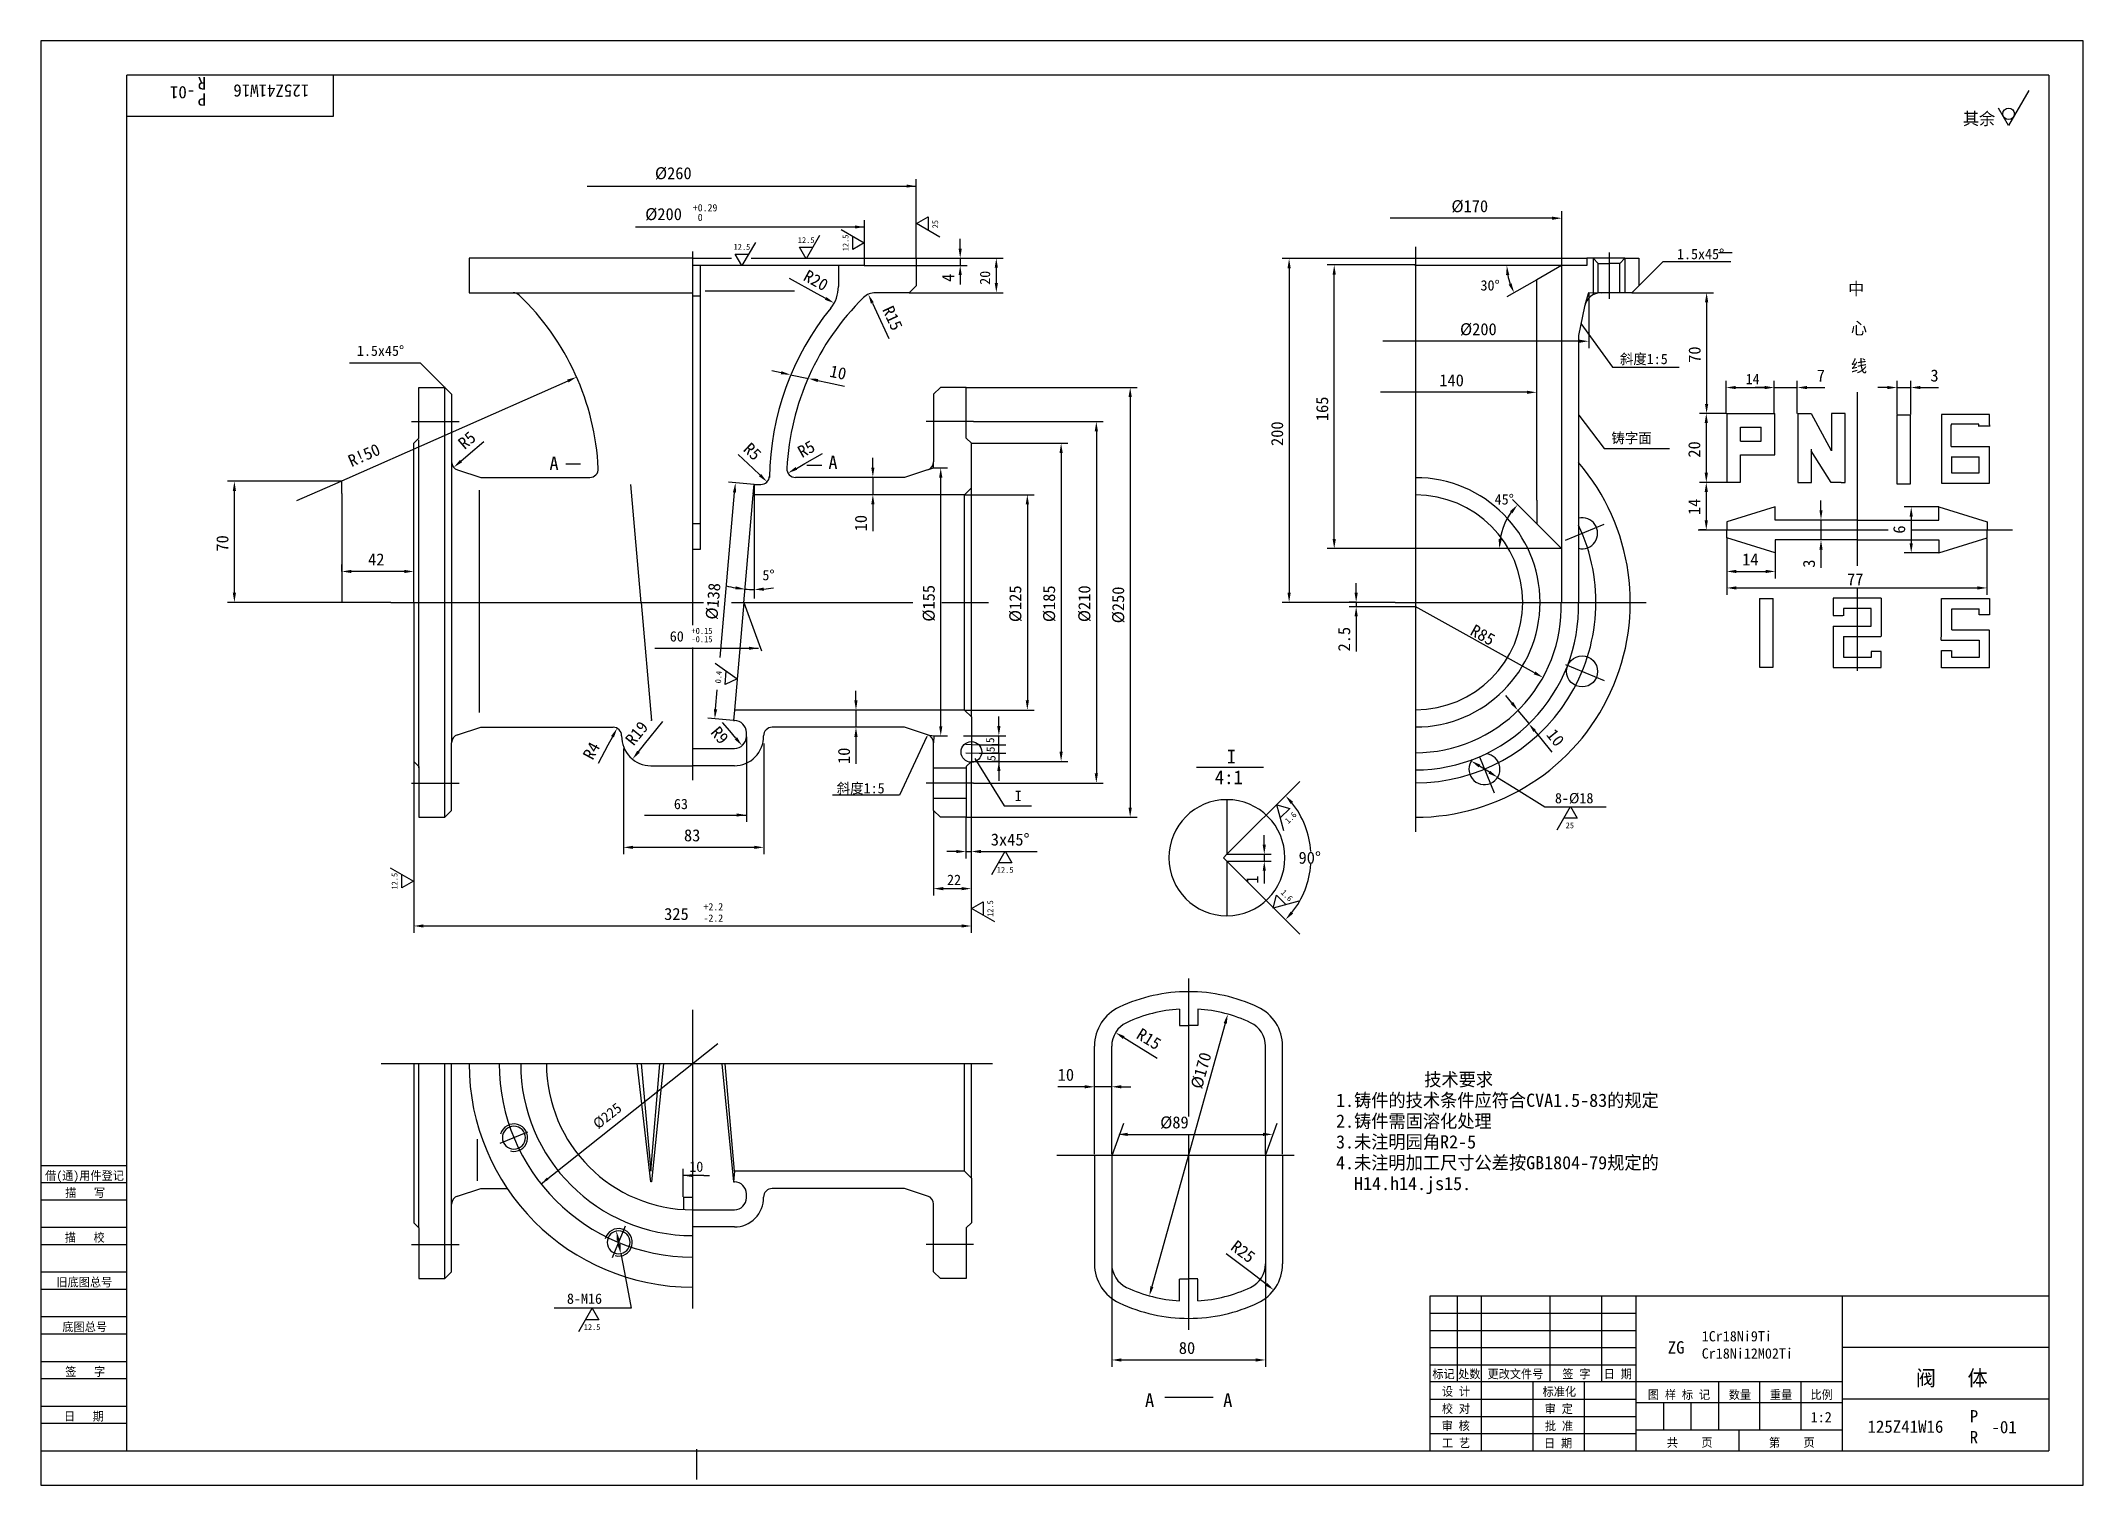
# Model space of a CAD drawing. Header units: metres. Extents: x 0 to 594, y 0 to 420.
import ezdxf

# ---------------------------------------------------------------- set-up
doc = ezdxf.new("R2010")
doc.units = ezdxf.units.M
for name, color, linetype in [('C', 6, 'Continuous'), ('D', 1, 'Continuous'), ('FL', 5, 'Continuous'), ('HA', 5, 'Continuous'), ('T', 7, 'Continuous'), ('TL', 4, 'Continuous')]:
    doc.layers.add(name, color=color, linetype=linetype)

# ---------------------------------------------------------------- blocks, each defined once
blk = doc.blocks.new('TUKUN2')
at = {"layer": 'FL'}
for p, q in [((594, 420), (0, 420)), ((0, 420), (0, 0)), ((594, 0), (594, 420)), ((0, 83), (25, 83)), ((0, 75), (25, 75)), ((0, 70), (25, 70)), ((0, 62), (25, 62)), ((0, 57), (25, 57)), ((412, 30), (412, 55)), ((419, 10), (419, 55)), ((439, 30), (439, 55)), ((454, 30), (454, 55)), ((0, 49), (25, 49)), ((404, 50), (464, 50)), ((0, 44), (25, 44)), ((404, 45), (464, 45)), ((0, 36), (25, 36)), ((404, 40), (464, 40)), ((0, 31), (25, 31)), ((404, 35), (464, 35)), ((449, 10), (449, 30)), ((404, 25), (464, 25)), ((0, 23), (25, 23)), ((0, 18), (25, 18)), ((404, 20), (464, 20)), ((404, 15), (464, 15)), ((0, 0), (594, 0))]:
    blk.add_line(p, q, dxfattribs=at)
at = {"layer": 'TL'}
for p, q in [((584, 410), (25, 410)), ((25, 10), (25, 410)), ((85, 410), (85, 398)), ((584, 410), (584, 10)), ((85, 398), (25, 398)), ((0, 93), (25, 93)), ((0, 88), (25, 88)), ((584, 55), (404, 55)), ((404, 55), (404, 10)), ((464, 10), (464, 55)), ((524, 10), (524, 55)), ((584, 40), (524, 40)), ((524, 30), (404, 30)), ((434, 10), (434, 30)), ((488, 16), (488, 30)), ((500, 16), (500, 30)), ((512, 16), (512, 30)), ((464, 24), (524, 24)), ((472, 16), (472, 24)), ((480, 16), (480, 24)), ((584, 25), (524, 25)), ((524, 16), (464, 16)), ((494, 10), (494, 16)), ((0, 10), (584, 10))]:
    blk.add_line(p, q, dxfattribs=at)
at = {"layer": 'T'}
for s, p in [('借(通)用件登记', (1.26, 88.76)), ('描   写', (7.09, 83.76)), ('描   校', (6.98, 70.76)), ('旧底图总号', (4.52, 57.76)), ('底图总号', (6.25, 44.76)), ('签   字', (7.1, 31.76)), ('标记', (404.71, 31.07)), ('处数', (412.22, 31.07)), ('更改文件号', (420.75, 31.07)), ('签 字', (442.53, 31.07)), ('日 期', (454.57, 31.07)), ('校 对', (407.48, 20.99)), ('设 计', (407.5, 25.99)), ('标准化', (436.77, 25.93)), ('审 定', (437.39, 20.93)), ('图 样 标 记', (467.4, 25.04)), ('数量', (490.92, 25.04)), ('重量', (502.88, 25.04)), ('比例', (514.7, 25.04)), ('日   期', (6.72, 18.76)), ('审 核', (407.41, 15.99)), ('批 准', (437.46, 15.93)), ('工 艺', (407.52, 10.99)), ('日 期', (437.18, 10.93)), ('共    页', (472.91, 11.13)), ('第    页', (502.62, 11.13))]:
    blk.add_text(s, height=2.5, dxfattribs=at).set_placement(p)

msp = doc.modelspace()

# ---------------------------------------------------------------- linework, layer by layer
at = {"layer": 'C'}
for p, q in [((189.56, 358.78), (189.56, 250.05)), ((399.78, 360.06), (399.78, 213.07)), ((456.1, 358.42), (456.1, 344.94)), ((528.23, 317.8), (528.23, 267.3)), ((107.82, 309.27), (121.63, 309.27)), ((271.29, 309.27), (257.49, 309.27)), ((443.49, 274.82), (454.71, 279.47)), ((482.06, 277.78), (537.26, 277.78)), ((544.19, 277.78), (573.44, 277.78)), ((101.77, 256.72), (192.7, 256.72)), ((200.88, 256.72), (253.59, 256.72)), ((262.08, 256.72), (275.67, 256.72)), ((393.87, 256.72), (466.88, 256.72)), ((528.23, 260.91), (528.23, 236.77)), ((189.56, 243.63), (189.56, 214.22)), ((443.49, 238.61), (454.71, 233.96)), ((189.56, 214.11), (189.56, 209.26)), ((268.39, 217.93), (272.67, 217.93)), ((269.07, 215.44), (272.78, 215.3)), ((189.56, 209.26), (189.56, 205.03)), ((269.07, 212.95), (272.92, 212.83)), ((399.78, 213.07), (399.78, 208.03)), ((399.78, 207.98), (399.78, 203.93)), ((418.39, 211.77), (422.71, 201.36)), ((107.82, 204.16), (121.63, 204.16)), ((271.29, 204.16), (257.49, 204.16)), ((399.78, 203.93), (399.78, 190)), ((333.81, 147.38), (333.81, 107.23)), ((189.56, 138.19), (189.56, 95.44)), ((189.56, 126.71), (189.56, 80.08)), ((98.97, 122.57), (276.78, 122.57)), ((141.51, 102.67), (133.45, 99.33)), ((333.81, 102), (333.81, 61.26)), ((295.49, 96), (364.5, 96)), ((189.56, 90.43), (189.56, 51.4)), ((189.56, 79.97), (189.56, 75.12)), ((169.96, 75.27), (166.17, 66.12)), ((189.56, 75.12), (189.56, 70.89)), ((107.82, 70.02), (121.63, 70.02)), ((271.29, 70.02), (257.49, 70.02)), ((333.81, 61.26), (333.81, 45.15)), ((190.67, 10.43), (190.67, 1.66))]:
    msp.add_line(p, q, dxfattribs=at)
for centre, radius, start, end in [((399.78, 256.72), 52.5, 270, 25.31), ((189.56, 122.57), 56.25, 180, 270)]:
    msp.add_arc(centre, radius, start, end, dxfattribs=at)
at = {"layer": 'D'}
for p, q in [((578.17, 405.54), (572.32, 395.4)), ((572.32, 395.4), (569.39, 400.47)), ((158.88, 377.76), (254.58, 377.76)), ((254.58, 356.89), (254.58, 379.76)), ((254.67, 366.86), (258.05, 368.81)), ((258.05, 368.81), (258.05, 364.91)), ((439.54, 368.43), (392.48, 368.43)), ((442.34, 354.62), (442.34, 370.43)), ((172.94, 365.87), (239.55, 365.87)), ((226.49, 363.35), (222.59, 356.59)), ((232.74, 365.14), (239.5, 361.24)), ((236.12, 359.28), (236.12, 363.19)), ((239.55, 356.89), (239.55, 367.87)), ((261.43, 362.96), (254.67, 366.86)), ((267.39, 359.6), (267.39, 362.4)), ((201.95, 358.01), (205.86, 358.01)), ((203.91, 354.63), (201.95, 358.01)), ((207.81, 361.39), (203.91, 354.63)), ((220.64, 359.97), (224.54, 359.97)), ((222.59, 356.59), (220.64, 359.97)), ((239.5, 361.24), (236.12, 359.28)), ((254.59, 356.8), (269.39, 356.8)), ((267.39, 356.8), (267.39, 354.7)), ((269.39, 356.8), (279.9, 356.8)), ((399.58, 356.67), (361.06, 356.67)), ((451.48, 356.77), (451.48, 346.15)), ((460.72, 356.77), (460.72, 346.7)), ((225.82, 346.44), (217.71, 350.9)), ((239.46, 354.7), (269.39, 354.7)), ((267.39, 351.9), (267.39, 349.1)), ((277.9, 354), (277.9, 349.57)), ((363.06, 353.87), (363.06, 259.52)), ((399.58, 354.83), (374.17, 354.83)), ((376.17, 275.13), (376.17, 352.03)), ((435.06, 350.54), (426.4, 345.54)), ((464.78, 348.77), (471.85, 355.84)), ((471.85, 355.84), (491.5, 355.84)), ((228.28, 345.1), (225.82, 346.44)), ((252.56, 346.77), (279.9, 346.77)), ((449.23, 343.65), (450.19, 346.78)), ((450.19, 346.78), (450.19, 330.65)), ((450.19, 346.78), (453.88, 346.77)), ((462.78, 346.77), (486.48, 346.77)), ((241.84, 343.76), (243.02, 341.22)), ((243.02, 341.22), (246.63, 333.43)), ((484.48, 343.97), (484.48, 314.43)), ((447.39, 332.65), (390.3, 332.65)), ((447.88, 337.77), (457.12, 325.08)), ((153.26, 321.08), (84.79, 290.82)), ((110.41, 326.29), (89.78, 326.29)), ((117.48, 319.21), (110.41, 326.29)), ((215.3, 323.49), (212.56, 324.06)), ((218.04, 322.91), (223.27, 321.81)), ((226.01, 321.23), (228.75, 320.65)), ((457.12, 325.08), (476.48, 325.08)), ((490.15, 311.63), (490.15, 321.18)), ((504.17, 319.18), (504.17, 321.18)), ((504.17, 311.63), (504.17, 321.18)), ((510.85, 311.63), (510.85, 321.18)), ((539.88, 311.31), (539.88, 321.18)), ((543.89, 311.31), (543.89, 321.18)), ((228.75, 320.65), (233.73, 319.6)), ((269.14, 319.21), (318.83, 319.21)), ((316.83, 316.41), (316.83, 197.02)), ((432.22, 317.79), (389.6, 317.79)), ((492.95, 319.18), (501.37, 319.18)), ((501.37, 319.18), (498.57, 319.18)), ((504.17, 319.18), (510.85, 319.18)), ((513.65, 319.18), (516.45, 319.18)), ((516.45, 319.18), (518.87, 319.18)), ((537.08, 319.18), (534.28, 319.18)), ((539.88, 319.18), (543.89, 319.18)), ((546.69, 319.18), (549.49, 319.18)), ((549.49, 319.18), (551.91, 319.18)), ((271.29, 309.27), (308.99, 309.27)), ((447.28, 311.17), (454.66, 301.5)), ((484.39, 311.68), (482.39, 311.68)), ((490.15, 311.63), (482.48, 311.63)), ((124.33, 299.62), (128.82, 303.48)), ((270.63, 302.97), (298.74, 302.97)), ((306.99, 306.47), (306.99, 206.96)), ((484.39, 308.88), (484.39, 294.39)), ((122.2, 297.79), (124.33, 299.62)), ((207.15, 295.62), (202.85, 299.69)), ((219.74, 295.68), (222.18, 297.05)), ((222.18, 297.05), (227.34, 299.96)), ((241.99, 295.93), (241.99, 298.73)), ((259.62, 295.8), (259.64, 297.59)), ((296.74, 300.17), (296.74, 213.27)), ((454.66, 301.5), (473.71, 301.5)), ((87.53, 291.91), (54.29, 291.91)), ((87.55, 288.34), (87.55, 291.99)), ((207.47, 290.99), (200.01, 291.64)), ((209.18, 293.69), (207.15, 295.62)), ((241.99, 293.13), (241.99, 288.06)), ((257.91, 295.22), (259.62, 295.8)), ((259.62, 295.8), (263.73, 295.8)), ((261.73, 220.7), (261.73, 293)), ((484.39, 291.59), (482.39, 291.59)), ((490.4, 291.59), (482.39, 291.59)), ((56.29, 259.52), (56.29, 289.11)), ((84.79, 290.82), (74.34, 286.2)), ((87.55, 288.34), (87.55, 256.72)), ((197.56, 240.7), (201.76, 288.68)), ((207.47, 290.99), (207.47, 257.81)), ((241.99, 285.26), (241.99, 282.46)), ((268.63, 288.03), (288.92, 288.03)), ((286.92, 285.23), (286.92, 228.2)), ((435.06, 279.51), (427.98, 286.58)), ((484.39, 288.79), (484.39, 280.58)), ((517.75, 283.52), (517.75, 286.32)), ((241.99, 282.46), (241.99, 277.37)), ((517.75, 280.72), (517.75, 274.83)), ((552.02, 284.47), (541.99, 284.47)), ((543.99, 281.67), (543.99, 273.89)), ((484.39, 277.78), (482.39, 277.78)), ((490.33, 275.45), (490.33, 263.7)), ((566.01, 275.3), (566.01, 258.91)), ((87.55, 265.7), (87.55, 267.7)), ((442.24, 272.33), (374.17, 272.33)), ((504.45, 271.09), (504.45, 263.7)), ((517.75, 272.03), (517.75, 269.23)), ((517.75, 269.23), (517.75, 266.8)), ((552.02, 271.09), (541.99, 271.09)), ((105.68, 265.7), (90.35, 265.7)), ((382.56, 259.54), (382.56, 262.34)), ((490.33, 263.7), (490.33, 258.91)), ((493.13, 265.7), (501.65, 265.7)), ((101.77, 256.72), (54.29, 256.72)), ((204.47, 256.72), (207.89, 247.32)), ((393.87, 256.72), (361.06, 256.72)), ((382.56, 256.74), (380.56, 256.74)), ((399.72, 255.46), (380.56, 255.46)), ((382.56, 256.74), (382.56, 255.46)), ((434.44, 236.22), (399.73, 255.48)), ((493.13, 260.91), (563.21, 260.91)), ((382.56, 252.66), (382.56, 249.86)), ((382.56, 249.86), (382.56, 242.44)), ((207.89, 247.32), (209.6, 242.62)), ((178.55, 243.36), (208.77, 243.36)), ((196.15, 238.99), (202.54, 234.51)), ((199, 232.87), (199.34, 236.75)), ((202.54, 234.51), (199, 232.87)), ((196.24, 225.61), (196.74, 231.28)), ((237.08, 228.2), (237.08, 231)), ((427.84, 227.47), (426.08, 229.65)), ((175.59, 215.47), (180.88, 222.02)), ((201.46, 222.35), (194.01, 223)), ((200.35, 219.33), (198.25, 221.81)), ((237.08, 225.4), (237.08, 220.4)), ((268.63, 225.4), (288.92, 225.4)), ((278.64, 220.73), (278.64, 223.53)), ((278.64, 220.9), (278.64, 220.99)), ((429.61, 225.3), (432.73, 221.45)), ((164.95, 215.17), (162.06, 209.81)), ((166.27, 217.64), (164.95, 215.17)), ((169.47, 214.21), (169.47, 183.47)), ((173.83, 213.29), (175.59, 215.47)), ((202.15, 217.19), (200.35, 219.33)), ((205.2, 217.61), (205.2, 192.87)), ((210.29, 215.63), (210.29, 183.47)), ((237.08, 217.6), (237.08, 214.8)), ((237.08, 214.8), (237.08, 209.71)), ((257.67, 217.66), (249.78, 200.66)), ((257.91, 218.22), (259.68, 217.9)), ((259.68, 217.9), (259.64, 215.84)), ((259.68, 217.9), (263.73, 217.9)), ((272.67, 217.93), (280.64, 217.93)), ((272.78, 215.3), (280.64, 215.3)), ((278.64, 215.3), (276.64, 215.3)), ((278.64, 212.83), (278.64, 217.93)), ((434.5, 219.28), (436.26, 217.11)), ((436.26, 217.11), (439.47, 213.16)), ((108.48, 210.47), (108.48, 160.6)), ((270.6, 210.38), (270.6, 182.25)), ((270.63, 210.47), (298.74, 210.47)), ((271.69, 211.34), (280.22, 197.53)), ((272.92, 212.83), (280.64, 212.83)), ((278.64, 212.83), (276.64, 212.83)), ((278.64, 210.47), (276.64, 210.47)), ((278.64, 212.83), (278.64, 210.47)), ((278.64, 212.5), (278.64, 209.7)), ((278.64, 209.7), (278.64, 209.61)), ((336.11, 208.83), (355.58, 208.83)), ((421.31, 207.31), (418.43, 209.11)), ((271.29, 204.16), (308.99, 204.16)), ((278.64, 207.67), (278.64, 204.87)), ((278.64, 204.87), (278.64, 204.78)), ((359.1, 197.59), (366.17, 204.66)), ((423.69, 205.83), (428.44, 202.87)), ((428.44, 202.87), (437.43, 197.27)), ((249.78, 200.66), (230.22, 200.66)), ((259.64, 196.22), (259.64, 176.86)), ((280.22, 197.53), (288.17, 197.53)), ((352.03, 190.52), (359.1, 197.59)), ((359.46, 197.79), (363.23, 196.78)), ((361.48, 190.25), (359.46, 197.79)), ((363.23, 196.78), (360.47, 194.02)), ((437.43, 197.27), (453.66, 197.27)), ((440.97, 190.57), (444.88, 197.33)), ((444.88, 197.33), (446.83, 193.95)), ((453.66, 197.27), (455.3, 197.27)), ((175.56, 194.87), (205.2, 194.87)), ((269.07, 194.19), (269.07, 182.25)), ((269.14, 194.22), (318.83, 194.22)), ((344.96, 183.45), (352.03, 190.52)), ((446.83, 193.95), (442.92, 193.95)), ((207.49, 185.47), (172.27, 185.47)), ((266.27, 184.25), (263.47, 184.25)), ((269.07, 184.25), (270.6, 184.25)), ((273.4, 184.25), (276.2, 184.25)), ((276.2, 184.25), (289.79, 184.25)), ((276.57, 177.62), (280.47, 184.38)), ((280.47, 184.38), (282.43, 181)), ((355.83, 186.25), (355.83, 189.05)), ((101.58, 179.54), (108.34, 175.64)), ((270.6, 182.25), (270.6, 171.46)), ((282.43, 181), (278.52, 181)), ((344.96, 183.45), (357.83, 183.45)), ((344.96, 181.45), (366.17, 160.23)), ((344.96, 181.45), (357.83, 181.45)), ((355.83, 183.45), (355.83, 181.45)), ((355.83, 178.65), (355.83, 175.85)), ((104.96, 173.69), (104.96, 177.59)), ((108.34, 175.64), (104.96, 173.69)), ((259.64, 176.86), (259.64, 171.46)), ((262.44, 173.46), (267.8, 173.46)), ((355.83, 175.85), (355.83, 174.92)), ((270.6, 171.46), (270.6, 160.6)), ((270.67, 167.68), (274.05, 169.63)), ((277.43, 163.78), (270.67, 167.68)), ((274.05, 169.63), (274.05, 165.73)), ((358.37, 167.81), (359.38, 171.58)), ((365.91, 169.83), (358.37, 167.81)), ((359.38, 171.58), (362.14, 168.82)), ((111.28, 162.6), (267.8, 162.6)), ((344.46, 134.25), (323.16, 57.76)), ((145.5, 87.6), (196.9, 128.4)), ((314.95, 130.16), (317.34, 128.69)), ((317.34, 128.69), (324.65, 124.19)), ((177.41, 88.2), (173.47, 122.57)), ((174.64, 122.57), (177.38, 91.26)), ((177.38, 91.26), (180.03, 122.54)), ((181.08, 122.54), (177.65, 88.2)), ((198.03, 122.54), (201.46, 88.2)), ((201.73, 91.26), (199.08, 122.54)), ((300.84, 115.84), (295.75, 115.84)), ((303.64, 115.84), (300.84, 115.84)), ((311.46, 115.84), (306.44, 115.84)), ((314.26, 115.84), (317.06, 115.84)), ((311.55, 95.89), (314.97, 105.28)), ((316.13, 102), (355.47, 102)), ((356.2, 95.89), (359.62, 105.28)), ((186.84, 83.81), (186.84, 92.03)), ((192.8, 90.03), (186.84, 90.03)), ((192.8, 90.03), (194.48, 90.03)), ((177.65, 88.2), (177.41, 88.2)), ((168.13, 70.08), (167.93, 71.13)), ((168.66, 67.33), (169.71, 61.83)), ((352.09, 61.71), (344.72, 67.31)), ((169.71, 61.83), (171.69, 51.43)), ((311.46, 64.14), (311.46, 34.4)), ((356.39, 58.44), (352.09, 61.71)), ((356.16, 64.31), (356.16, 34.4)), ((171.69, 51.43), (149.28, 51.43)), ((156.43, 44.66), (160.33, 51.42)), ((162.28, 48.04), (158.38, 48.04)), ((160.33, 51.42), (162.28, 48.04)), ((314.26, 36.4), (353.36, 36.4)), ((326.94, 25.54), (340.92, 25.54))]:
    msp.add_line(p, q, dxfattribs=at)
msp.add_circle((572.32, 398.78), 1.69, dxfattribs=at)
for centre, radius, start, end in [((442.24, 354.68), 15.86, 190.13, 199.87), ((442.24, 272.33), 18.02, 143.91, 171.09), ((207.47, 290.99), 30.55, 254.49, 259.75), ((207.47, 290.99), 30.55, 265, 270), ((207.47, 290.99), 30.55, 275.25, 280.51), ((343.96, 182.45), 25.51, 4.14, 38.71), ((343.96, 182.45), 25.51, 321.29, 355.86)]:
    msp.add_arc(centre, radius, start, end, dxfattribs=at)
for points in [[(251.78, 378.21), (254.58, 377.76), (251.78, 377.31)], [(439.54, 368.89), (439.54, 367.96), (442.34, 368.43)], [(236.75, 366.32), (239.55, 365.87), (236.75, 365.42)], [(266.93, 359.6), (267.86, 359.6), (267.39, 356.8)], [(277.43, 354), (278.36, 354), (277.9, 356.8)], [(362.59, 353.87), (363.52, 353.87), (363.06, 356.67)], [(266.93, 351.9), (267.86, 351.9), (267.39, 354.7)], [(375.71, 352.03), (376.64, 352.03), (376.17, 354.83)], [(426.16, 351.85), (427.09, 351.94), (426.38, 354.68)], [(228.05, 344.69), (228.5, 345.5), (230.73, 343.75)], [(241.42, 343.57), (242.26, 343.96), (240.66, 346.31)], [(277.43, 349.57), (278.36, 349.57), (277.9, 346.77)], [(427.74, 349.49), (426.9, 349.09), (428.5, 346.75)], [(484.01, 343.97), (484.95, 343.97), (484.48, 346.77)], [(447.39, 333.12), (447.39, 332.18), (450.19, 332.65)], [(153.45, 320.66), (153.08, 321.51), (155.83, 322.22)], [(215.4, 323.94), (215.2, 323.03), (218.04, 322.91)], [(226.11, 321.69), (225.92, 320.77), (223.27, 321.81)], [(316.36, 316.41), (317.29, 316.41), (316.83, 319.21)], [(432.22, 318.26), (432.22, 317.33), (435.02, 317.79)], [(492.95, 319.65), (492.95, 318.72), (490.15, 319.18)], [(501.37, 319.65), (501.37, 318.72), (504.17, 319.18)], [(501.37, 319.65), (501.37, 318.72), (504.17, 319.18)], [(513.65, 319.65), (513.65, 318.72), (510.85, 319.18)], [(537.08, 319.65), (537.08, 318.72), (539.88, 319.18)], [(546.69, 319.65), (546.69, 318.72), (543.89, 319.18)], [(306.52, 306.47), (307.45, 306.47), (306.99, 309.27)], [(483.92, 308.88), (484.86, 308.88), (484.39, 311.68)], [(484.01, 314.43), (484.95, 314.43), (484.48, 311.63)], [(296.27, 300.17), (297.2, 300.17), (296.74, 302.97)], [(122.51, 297.44), (121.9, 298.14), (120.08, 295.96)], [(55.83, 289.11), (56.76, 289.11), (56.29, 291.91)], [(201.3, 288.72), (202.23, 288.64), (202, 291.47)], [(208.86, 293.36), (209.5, 294.03), (211.22, 291.77)], [(219.97, 295.27), (219.51, 296.08), (217.3, 294.3)], [(241.53, 295.93), (242.46, 295.93), (241.99, 293.13)], [(261.27, 293), (262.2, 293), (261.73, 295.8)], [(483.92, 294.39), (484.86, 294.39), (484.39, 291.59)], [(483.92, 288.79), (484.86, 288.79), (484.39, 291.59)], [(241.53, 285.26), (242.46, 285.26), (241.99, 288.06)], [(286.45, 285.23), (287.38, 285.23), (286.92, 288.03)], [(427.32, 283.24), (428.03, 282.64), (429.5, 285.07)], [(483.92, 280.58), (484.86, 280.58), (484.39, 277.78)], [(517.29, 283.52), (518.22, 283.52), (517.75, 280.72)], [(543.53, 281.67), (544.46, 281.67), (543.99, 284.47)], [(375.71, 275.13), (376.64, 275.13), (376.17, 272.33)], [(424.9, 275.08), (423.97, 275.16), (424.22, 272.33)], [(517.29, 272.03), (518.22, 272.03), (517.75, 274.83)], [(543.53, 273.89), (544.46, 273.89), (543.99, 271.09)], [(90.35, 266.17), (90.35, 265.23), (87.55, 265.7)], [(105.68, 266.17), (105.68, 265.23), (108.48, 265.7)], [(202.09, 261.39), (201.97, 260.46), (204.81, 260.55)], [(493.13, 266.17), (493.13, 265.23), (490.33, 265.7)], [(493.13, 261.37), (493.13, 260.44), (490.33, 260.91)], [(501.65, 266.17), (501.65, 265.23), (504.45, 265.7)], [(563.21, 261.37), (563.21, 260.44), (566.01, 260.91)], [(55.83, 259.52), (56.76, 259.52), (56.29, 256.72)], [(210.29, 260.1), (210.24, 261.03), (207.47, 260.44)], [(362.59, 259.52), (363.52, 259.52), (363.06, 256.72)], [(382.09, 259.54), (383.03, 259.54), (382.56, 256.74)], [(382.09, 252.66), (383.03, 252.66), (382.56, 255.46)], [(205.97, 243.81), (208.77, 243.36), (205.97, 242.91)], [(434.21, 235.81), (434.67, 236.63), (436.89, 234.86)], [(236.61, 228.2), (237.54, 228.2), (237.08, 225.4)], [(286.45, 228.2), (287.38, 228.2), (286.92, 225.4)], [(428.21, 227.77), (427.48, 227.18), (429.61, 225.3)], [(166.68, 217.42), (165.86, 217.86), (167.6, 220.1)], [(195.78, 225.66), (196.71, 225.57), (196, 222.83)], [(236.61, 217.6), (237.54, 217.6), (237.08, 220.4)], [(261.27, 220.7), (262.2, 220.7), (261.73, 217.9)], [(278.17, 220.73), (279.11, 220.73), (278.64, 217.93)], [(434.86, 219.57), (434.14, 218.99), (432.73, 221.45)], [(201.79, 216.89), (202.51, 217.49), (203.95, 215.05)], [(174.2, 213), (173.47, 213.58), (172.07, 211.11)], [(278.17, 207.67), (279.11, 207.67), (278.64, 210.47)], [(296.27, 213.27), (297.2, 213.27), (296.74, 210.47)], [(418.18, 208.72), (418.67, 209.51), (416.05, 210.59)], [(306.52, 206.96), (307.45, 206.96), (306.99, 204.16)], [(421.06, 206.92), (421.56, 207.71), (423.69, 205.83)], [(316.36, 197.02), (317.29, 197.02), (316.83, 194.22)], [(363.52, 198.09), (364.21, 198.71), (362, 200.49)], [(202.4, 195.32), (205.2, 194.87), (202.4, 194.42)], [(172.27, 185.94), (172.27, 185.01), (169.47, 185.47)], [(207.49, 185.94), (207.49, 185.01), (210.29, 185.47)], [(266.27, 184.72), (266.27, 183.79), (269.07, 184.25)], [(273.4, 184.72), (273.4, 183.79), (270.6, 184.25)], [(355.37, 186.25), (356.3, 186.25), (355.83, 183.45)], [(355.37, 178.65), (356.3, 178.65), (355.83, 181.45)], [(262.44, 173.93), (262.44, 173), (259.64, 173.46)], [(267.8, 173.93), (267.8, 173), (270.6, 173.46)], [(364.21, 166.18), (363.52, 166.81), (362, 164.41)], [(111.28, 163.07), (111.28, 162.14), (108.48, 162.6)], [(267.8, 163.07), (267.8, 162.14), (270.6, 162.6)], [(344.91, 134.12), (344.01, 134.37), (345.22, 136.94)], [(314.71, 129.76), (315.2, 130.55), (312.57, 131.63)], [(303.64, 116.31), (303.64, 115.38), (306.44, 115.84)], [(314.26, 116.31), (314.26, 115.38), (311.46, 115.84)], [(316.13, 102.47), (316.13, 101.53), (313.33, 102)], [(355.47, 102.47), (355.47, 101.53), (358.27, 102)], [(147.19, 89.45), (145.5, 87.6), (147.67, 88.83)], [(189.64, 89.58), (186.84, 90.03), (189.64, 90.48)], [(167.47, 71.04), (168.39, 71.22), (167.41, 73.88)], [(167.67, 69.99), (168.59, 70.17), (168.66, 67.33)], [(323.61, 57.63), (322.71, 57.88), (322.41, 55.06)], [(356.1, 58.07), (356.67, 58.81), (358.61, 56.74)], [(314.26, 36.86), (314.26, 35.93), (311.46, 36.4)], [(353.36, 36.86), (353.36, 35.93), (356.16, 36.4)]]:
    msp.add_solid(points, dxfattribs=at)
at = {"layer": 'FL'}
for centre in [(137.59, 101.05), (168.03, 70.61)]:
    msp.add_arc(centre, 4, 255, 165, dxfattribs=at)
at = {"layer": 'HA'}
msp.add_circle((270.65, 213.21), 3.01, dxfattribs=at)
at = {"layer": 'TL'}
for p, q in [((124.56, 356.77), (124.56, 346.77)), ((189.56, 356.77), (124.56, 356.77)), ((189.56, 356.77), (200.92, 356.77)), ((206.64, 356.77), (239.38, 356.77)), ((239.38, 356.77), (254.56, 356.77)), ((239.47, 356.68), (239.47, 354.68)), ((254.56, 356.77), (254.56, 348.77)), ((399.78, 356.77), (449.6, 356.77)), ((451.48, 356.77), (449.68, 356.77)), ((449.69, 356.68), (449.69, 354.68)), ((452.98, 355.27), (451.48, 356.77)), ((460.72, 356.77), (451.49, 356.77)), ((459.22, 355.27), (460.72, 356.77)), ((460.72, 356.77), (464.78, 356.77)), ((464.78, 356.77), (464.78, 348.77)), ((491.96, 358.38), (487.96, 358.38)), ((231.97, 354.68), (189.44, 354.68)), ((191.79, 354.57), (191.79, 272.07)), ((231.97, 354.68), (231.97, 348.56)), ((239.47, 354.68), (231.97, 354.68)), ((442.19, 354.68), (399.66, 354.68)), ((442.24, 354.68), (435.06, 350.54)), ((435.06, 286.44), (435.06, 350.54)), ((449.69, 354.68), (442.19, 354.68)), ((442.24, 354.76), (442.24, 273.07)), ((452.98, 346.69), (452.98, 355.27)), ((452.98, 355.27), (456.12, 355.27)), ((459.22, 355.27), (456.08, 355.27)), ((459.22, 346.77), (459.22, 355.27)), ((124.56, 346.77), (137.36, 346.77)), ((137.36, 346.77), (189.47, 346.77)), ((189.46, 345.89), (191.84, 345.89)), ((193.23, 347.31), (219.19, 347.31)), ((252.56, 346.77), (242.77, 346.77)), ((252.56, 346.77), (254.56, 348.77)), ((459.22, 346.77), (453.88, 346.77)), ((460.72, 346.77), (459.22, 346.77)), ((462.78, 346.77), (460.72, 346.77)), ((462.78, 346.77), (464.78, 348.77)), ((448.99, 342.78), (447.24, 334.33)), ((447.24, 334.33), (447.24, 273.07)), ((109.98, 319.21), (117.48, 319.21)), ((109.98, 304.46), (109.98, 319.21)), ((117.48, 194.22), (117.48, 319.36)), ((119.48, 317.21), (117.48, 319.21)), ((119.48, 317.21), (119.48, 297.59)), ((259.64, 317.21), (261.64, 319.21)), ((259.64, 317.21), (259.64, 297.59)), ((269.14, 319.21), (261.64, 319.21)), ((269.14, 304.46), (269.14, 319.21)), ((490.36, 311.62), (490.36, 291.62)), ((490.36, 311.62), (504.36, 311.62)), ((504.36, 299.62), (504.36, 311.62)), ((510.98, 311.68), (514.88, 311.68)), ((510.98, 311.68), (510.98, 291.58)), ((514.88, 311.68), (520.74, 300.91)), ((520.8, 311.68), (520.8, 300.78)), ((524.8, 311.68), (520.8, 311.68)), ((524.8, 291.58), (524.8, 311.68)), ((539.78, 311.17), (539.78, 291.17)), ((543.78, 311.17), (539.78, 311.17)), ((543.78, 291.17), (543.78, 311.17)), ((552.77, 311.35), (552.77, 291.35)), ((555.77, 311.35), (552.77, 311.35)), ((558.77, 311.35), (555.77, 311.35)), ((566.77, 311.35), (558.77, 311.35)), ((566.77, 308.35), (566.77, 311.35)), ((108.48, 302.97), (109.98, 304.46)), ((108.48, 256.72), (108.48, 302.97)), ((109.98, 208.57), (109.98, 303.98)), ((270.63, 302.97), (269.14, 304.46)), ((270.63, 290.03), (270.63, 302.97)), ((494.36, 307.62), (500.36, 307.62)), ((494.36, 303.62), (494.36, 307.62)), ((494.36, 303.62), (500.36, 303.62)), ((500.36, 303.62), (500.36, 307.62)), ((555.6, 308.52), (555.6, 308.29)), ((563.69, 308.52), (555.6, 308.52)), ((555.6, 301.99), (555.6, 308.29)), ((563.69, 307.86), (563.69, 308.52)), ((566.77, 307.91), (563.69, 307.91)), ((566.77, 308.35), (566.77, 307.86)), ((119.48, 297.59), (119.48, 215.84)), ((152.65, 297), (156.93, 297)), ((494.36, 299.62), (504.36, 299.62)), ((494.36, 297.62), (494.36, 299.62)), ((494.36, 291.62), (494.36, 297.62)), ((520.74, 291.58), (514.88, 300.78)), ((514.98, 291.58), (514.98, 301.22)), ((555.6, 301.99), (566.77, 301.99)), ((555.6, 298.99), (563.77, 298.99)), ((555.68, 298.99), (555.68, 294.35)), ((563.77, 294.35), (563.77, 298.99)), ((566.77, 291.35), (566.77, 301.99)), ((121.21, 295.22), (127.93, 293.03)), ((127.93, 293.03), (159.64, 293.03)), ((251.18, 293.03), (219.48, 293.03)), ((227.11, 296.5), (222.82, 296.5)), ((257.91, 295.22), (251.18, 293.03)), ((490.36, 291.62), (494.36, 291.62)), ((510.98, 291.58), (514.98, 291.58)), ((514.8, 291.58), (514.98, 291.58)), ((523.61, 291.58), (520.74, 291.58)), ((523.61, 291.58), (524.8, 291.58)), ((539.78, 291.17), (543.78, 291.17)), ((552.77, 291.35), (566.77, 291.35)), ((555.68, 294.35), (563.77, 294.35)), ((127.48, 289.38), (127.48, 224.64)), ((174.65, 256.62), (171.64, 290.99)), ((204.46, 256.62), (207.21, 288.03)), ((268.63, 288.03), (207.21, 288.03)), ((207.22, 288.13), (207.47, 290.99)), ((207.47, 290.99), (209.4, 290.99)), ((268.63, 288.03), (270.63, 290.03)), ((268.63, 225.4), (268.63, 288.09)), ((270.63, 288.13), (270.63, 290.03)), ((270.63, 256.72), (270.63, 288.13)), ((435.06, 286.44), (435.06, 279.51)), ((191.76, 279.56), (189.66, 279.56)), ((442.24, 272.33), (435.06, 279.51)), ((504.45, 284.47), (490.33, 280.12)), ((490.33, 280.12), (490.33, 277.68)), ((504.45, 280.64), (504.45, 284.47)), ((528.23, 280.64), (504.45, 280.64)), ((528.24, 280.64), (552.02, 280.64)), ((552.02, 280.64), (552.02, 284.47)), ((552.02, 284.47), (566.13, 280.12)), ((566.13, 280.12), (566.13, 277.68)), ((490.33, 275.45), (490.33, 277.89)), ((504.45, 271.09), (490.33, 275.45)), ((528.23, 274.92), (504.45, 274.92)), ((504.45, 274.92), (504.45, 271.09)), ((528.24, 274.92), (552.02, 274.92)), ((552.02, 271.09), (566.13, 275.45)), ((552.02, 274.92), (552.02, 271.09)), ((566.13, 275.45), (566.13, 277.89)), ((191.79, 272.07), (189.56, 272.07)), ((442.24, 273.07), (442.24, 272.33)), ((442.24, 272.33), (442.24, 256.76)), ((447.24, 273.07), (447.24, 256.76)), ((108.48, 256.72), (108.48, 210.47)), ((174.64, 256.72), (177.65, 222.35)), ((204.47, 256.72), (201.73, 225.4)), ((270.63, 223.4), (270.63, 256.65)), ((499.83, 257.87), (503.8, 257.87)), ((499.83, 257.87), (499.83, 237.87)), ((503.83, 237.87), (503.83, 257.87)), ((521.3, 257.9), (521.3, 252.85)), ((528.3, 257.9), (521.3, 257.9)), ((535.3, 257.9), (528.23, 257.9)), ((535.3, 257.9), (535.3, 247.93)), ((552.77, 257.81), (566.77, 257.81)), ((552.77, 247.6), (552.77, 257.81)), ((566.77, 257.81), (566.77, 254.81)), ((521.27, 249.79), (521.3, 247.95)), ((521.27, 249.79), (532.3, 249.79)), ((521.28, 252.85), (524.13, 252.85)), ((524.3, 254.9), (524.3, 252.8)), ((528.3, 254.9), (524.3, 254.9)), ((532.3, 254.9), (528.23, 254.9)), ((532.3, 250.95), (532.3, 254.9)), ((532.3, 249.79), (532.3, 250.95)), ((555.77, 248.75), (555.77, 254.81)), ((555.77, 254.81), (563.77, 254.81)), ((563.77, 253.09), (563.77, 254.83)), ((566.77, 253.09), (563.77, 253.09)), ((566.77, 254.81), (566.77, 253.09)), ((521.3, 247.95), (521.24, 247.95)), ((521.3, 247.95), (521.3, 237.74)), ((524.3, 246.79), (535.13, 246.79)), ((524.3, 246.79), (524.3, 240.74)), ((535.3, 247.93), (535.14, 247.93)), ((535.3, 247.93), (535.3, 246.78)), ((552.77, 247.6), (552.72, 247.6)), ((552.74, 245.75), (552.77, 247.6)), ((552.74, 245.75), (563.77, 245.75)), ((555.77, 248.75), (566.61, 248.75)), ((563.77, 245.75), (563.77, 244.6)), ((563.77, 244.6), (563.77, 240.65)), ((566.77, 247.62), (566.62, 247.62)), ((566.77, 247.62), (566.77, 248.77)), ((566.77, 237.65), (566.77, 247.62)), ((499.83, 237.87), (503.83, 237.87)), ((521.3, 237.74), (535.3, 237.74)), ((524.3, 240.74), (532.3, 240.74)), ((532.3, 242.46), (532.3, 240.72)), ((535.3, 242.46), (532.3, 242.46)), ((535.3, 240.74), (535.3, 242.46)), ((535.3, 237.74), (535.3, 240.74)), ((552.76, 242.7), (555.61, 242.7)), ((552.77, 237.65), (552.77, 242.7)), ((559.77, 237.65), (552.77, 237.65)), ((555.77, 240.65), (555.77, 242.75)), ((559.77, 240.65), (555.77, 240.65)), ((563.77, 240.65), (559.71, 240.65)), ((566.77, 237.65), (559.71, 237.65)), ((121.21, 218.22), (127.93, 220.4)), ((127.93, 220.4), (166.42, 220.4)), ((177.65, 222.35), (177.41, 222.35)), ((201.73, 225.4), (201.46, 222.35)), ((201.46, 222.35), (201.7, 222.35)), ((268.63, 225.4), (201.73, 225.4)), ((251.18, 220.4), (212.7, 220.4)), ((257.91, 218.22), (251.18, 220.4)), ((268.63, 225.4), (270.63, 223.4)), ((270.63, 223.4), (270.63, 210.47)), ((119.48, 208.57), (119.48, 215.84)), ((189.45, 214.22), (201.7, 214.22)), ((205.2, 217.72), (205.2, 218.85)), ((259.64, 208.57), (259.64, 215.84)), ((108.48, 210.47), (109.98, 208.97)), ((109.98, 208.97), (109.98, 199.75)), ((119.48, 199.75), (119.48, 208.57)), ((177.41, 209.22), (189.5, 209.22)), ((201.7, 209.22), (189.62, 209.22)), ((259.64, 199.75), (259.64, 208.57)), ((259.64, 208.57), (269.15, 208.57)), ((270.63, 210.47), (269.14, 208.97)), ((269.14, 208.97), (269.14, 199.75)), ((109.98, 199.75), (109.98, 194.22)), ((117.48, 194.22), (119.48, 196.22)), ((119.48, 196.22), (119.48, 199.75)), ((259.64, 199.76), (269.15, 199.76)), ((259.64, 196.22), (259.64, 199.75)), ((261.64, 194.22), (259.64, 196.22)), ((269.14, 199.75), (269.14, 194.22)), ((344.96, 199.33), (344.96, 183.45)), ((109.98, 194.22), (117.48, 194.22)), ((269.14, 194.22), (261.64, 194.22)), ((344.96, 183.45), (343.96, 182.45)), ((344.96, 181.45), (343.96, 182.45)), ((344.96, 181.45), (344.96, 165.57)), ((331.16, 138.42), (331.16, 133.66)), ((336.47, 138.42), (336.47, 133.66)), ((331.16, 133.66), (333.79, 133.66)), ((336.47, 133.66), (333.83, 133.66)), ((306.46, 96.21), (306.46, 127.69)), ((311.46, 96.21), (311.46, 127.69)), ((356.16, 96.21), (356.16, 127.69)), ((361.16, 96.21), (361.16, 127.69)), ((108.48, 122.57), (108.48, 76.32)), ((109.98, 74.82), (109.98, 122.4)), ((117.48, 60.07), (117.48, 122.4)), ((119.48, 81.7), (119.48, 122.4)), ((268.63, 91.26), (268.63, 122.48)), ((270.63, 91.27), (270.63, 122.51)), ((126.93, 100.59), (126.93, 88.49)), ((306.46, 95.8), (306.46, 64.31)), ((311.46, 95.8), (311.46, 64.31)), ((356.16, 95.8), (356.16, 64.31)), ((361.16, 95.8), (361.16, 64.31)), ((201.73, 91.26), (201.46, 88.2)), ((268.63, 91.26), (201.73, 91.26)), ((270.63, 89.26), (268.63, 91.26)), ((270.63, 89.26), (270.63, 91.26)), ((270.63, 89.26), (270.63, 76.32)), ((121.21, 84.07), (127.93, 86.26)), ((127.93, 86.26), (135.65, 86.26)), ((187.04, 83.77), (189.5, 83.77)), ((187.04, 80.15), (187.04, 83.77)), ((201.46, 88.2), (201.7, 88.2)), ((205.2, 83.58), (205.2, 84.7)), ((251.18, 86.26), (212.7, 86.26)), ((257.91, 84.07), (251.18, 86.26)), ((119.48, 74.43), (119.48, 81.7)), ((189.45, 80.08), (201.7, 80.08)), ((259.64, 74.43), (259.64, 81.7)), ((108.48, 76.32), (109.98, 74.82)), ((109.98, 74.82), (109.98, 65.61)), ((119.48, 65.61), (119.48, 74.43)), ((201.7, 75.08), (189.62, 75.08)), ((259.64, 65.61), (259.64, 74.43)), ((270.63, 76.32), (269.14, 74.82)), ((269.14, 74.82), (269.14, 65.61)), ((109.98, 65.61), (109.98, 60.07)), ((119.48, 62.07), (119.48, 65.61)), ((259.64, 62.07), (259.64, 65.61)), ((269.14, 65.61), (269.14, 60.07)), ((109.98, 60.07), (117.48, 60.07)), ((117.48, 60.07), (119.48, 62.07)), ((261.64, 60.07), (259.64, 62.07)), ((269.14, 60.07), (261.64, 60.07)), ((331.16, 60), (333.79, 60)), ((331.16, 58.34), (331.16, 59.94)), ((336.47, 60), (333.83, 60)), ((336.47, 58.34), (336.47, 59.94)), ((331.16, 53.58), (331.16, 58.34)), ((336.47, 53.58), (336.47, 58.34))]:
    msp.add_line(p, q, dxfattribs=at)
for points in [[(140.92, 101.05, 1), (134.25, 101.05, 1), (140.92, 101.05, 1)], [(171.36, 70.61, 1), (164.7, 70.61, 1), (171.36, 70.61, 1)]]:
    msp.add_lwpolyline(points, format="xyb", dxfattribs=at)
msp.add_circle((448.28, 236.62), 4.5, dxfattribs=at)
for centre, radius, start, end in [((137.36, 344.27), 2.5, 46.25, 90), ((87.23, 291.9), 75, 2.87, 46.25), ((291.89, 291.9), 75, 134.56, 177.13), ((221.97, 348.56), 10, 320.98, 0), ((242.77, 341.77), 5, 90, 134.56), ((453.88, 341.77), 5, 90, 168.32), ((291.89, 291.9), 80, 140.98, 179.19), ((121.98, 297.59), 2.5, 180, 252.01), ((257.14, 297.59), 2.5, 287.99, 0), ((399.78, 256.72), 62.5, 270, 40.59), ((159.64, 295.53), 2.5, 270, 2.87), ((209.4, 293.49), 2.5, 270, 358.89), ((219.48, 295.53), 2.5, 177.13, 270), ((399.78, 256.72), 36.25, 270, 90), ((399.78, 256.72), 31.25, 270, 90), ((448.28, 276.81), 4.5, 256.62, 103.38), ((399.73, 255.48), 47.5, 270.06, 1.54), ((399.73, 255.48), 42.5, 270.07, 1.72), ((166.42, 217.9), 2.5, 359.08, 90), ((201.7, 218.85), 3.5, 0, 90), ((212.7, 217.9), 2.5, 90, 180.92), ((121.98, 215.84), 2.5, 107.99, 180), ((177.41, 217.72), 8.5, 179.08, 270), ((201.7, 217.72), 8.5, 270, 0.92), ((201.7, 217.72), 3.5, 270, 0), ((257.14, 215.84), 2.5, 0, 72.01), ((419.87, 208.21), 4.5, 142.1, 84.05), ((344.96, 182.45), 16.88, 90, 270), ((344.96, 182.45), 16.88, 270, 90), ((333.81, 96), 47.5, 90, 115.11), ((333.81, 96), 47.5, 64.89, 90), ((318.96, 127.69), 12.5, 115.11, 180), ((333.81, 96), 42.5, 93.58, 115.11), ((333.81, 96), 42.5, 64.89, 86.42), ((348.66, 127.69), 12.5, 0, 64.89), ((318.96, 127.69), 7.5, 115.11, 180), ((348.66, 127.69), 7.5, 0, 64.89), ((189.56, 122.57), 65, 180, 270), ((189.56, 122.57), 50, 180, 270), ((189.56, 122.57), 42.5, 180, 270), ((121.98, 81.7), 2.5, 107.99, 180), ((201.7, 84.7), 3.5, 0, 90), ((201.7, 83.58), 8.5, 270, 0.92), ((201.7, 83.58), 3.5, 270, 0), ((212.7, 83.76), 2.5, 90, 180.92), ((257.14, 81.7), 2.5, 0, 72.01), ((318.96, 64.31), 12.5, 180, 244.89), ((318.96, 64.31), 7.5, 180, 244.89), ((348.66, 64.31), 7.5, 295.11, 0), ((348.66, 64.31), 12.5, 295.11, 0), ((333.81, 96), 42.5, 244.89, 266.42), ((333.81, 96), 42.5, 273.58, 295.11), ((333.81, 96), 47.5, 244.89, 270), ((333.81, 96), 47.5, 270, 295.11)]:
    msp.add_arc(centre, radius, start, end, dxfattribs=at)

# ---------------------------------------------------------------- block references
at = {"layer": 'D'}
msp.add_blockref('TUKUN2', (0, 0), dxfattribs=at)

# ---------------------------------------------------------------- texts
for s, height, rotation, p in [('-01', 3.6, 180, (44.9, 406.79)), ('R', 3.6, 180, (48.07, 409.45)), ('P', 3.6, 180, (48.07, 404.71)), ('125Z41W16', 3.6, 180, (78.03, 407.3)), ('12.5', 1.7, 90, (234.89, 358.81)), ('25', 1.7, 90, (260.98, 365.49)), ('R20', 3.5, 331.2, (221.48, 350.54)), ('4', 3.5, 90, (265.64, 349.9)), ('20', 3, 90, (276.1, 349.05)), ('R15', 3.5, 294.85, (244.64, 341.88)), ('70', 3.5, 90, (482.73, 326.37)), ('10', 3.5, 348.1, (229.2, 322.35)), ('165', 3.5, 90, (374.42, 309.41)), ('200', 3.5, 90, (361.31, 302.19)), ('R5', 3.5, 40.7, (123.25, 301)), ('R5', 3.5, 316.56, (204.05, 300.96)), ('R5', 3.5, 29.42, (221.4, 298.62)), ('20', 3.5, 90, (482.64, 298.8)), ('R!50', 3.5, 23.85, (90.36, 296.02)), ('14', 3.5, 90, (482.64, 282.1)), ('10', 3.5, 90, (240.24, 277.37)), ('70', 3.5, 90, (54.54, 271.48)), ('6', 3.5, 90, (542.24, 276.7)), ('3', 3.5, 90, (516, 266.8)), ('%%C138', 3.5, 85, (196.76, 251.57)), ('%%c155', 3.5, 90, (259.98, 251.1)), ('%%C125', 3.5, 90, (285.17, 250.97)), ('%%C185', 3.5, 90, (294.99, 250.97)), ('%%C210', 3.5, 90, (305.24, 250.97)), ('%%C250', 3.5, 90, (315.08, 250.63)), ('R85', 3.5, 330.97, (415.42, 247.44)), ('2.5', 3.5, 90, (380.81, 242.44)), ('0.4', 1.7, 85, (197.79, 233.1)), ('R19', 3.5, 51.07, (172.41, 214.79)), ('R9', 3.5, 310.13, (194.6, 218.78)), ('R4', 3.5, 61.74, (160.52, 210.64)), ('10', 3.5, 90, (235.33, 209.71)), ('5', 2.4, 90, (277.29, 215.8)), ('5', 2.4, 90, (277.44, 213.15)), ('10', 3.5, 309.09, (437.68, 218.14)), ('5', 2.4, 90, (277.66, 210.61)), ('1.6', 1.7, 45, (362.81, 192.21)), ('12.5', 1.7, 90, (103.73, 173.21)), ('1', 3.5, 90, (354.08, 174.92)), ('1.6', 1.7, 315, (360.51, 172.18)), ('12.5', 1.7, 90, (276.98, 165.25)), ('R15', 3.5, 328.38, (318.33, 130.13)), ('%%c170', 3.5, 74.43, (337.66, 114.98)), ('%%c225', 3, 38.44, (162.08, 103.4)), ('R25', 3.5, 322.75, (345.78, 68.7))]:
    msp.add_text(s, height=height, rotation=rotation, dxfattribs=at).set_placement(p)
for s, height, p in [('其余', 3.6, (559.04, 395.56)), ('%%c260', 3.5, (178.61, 379.76)), ('%%c200', 3.5, (175.78, 367.87)), ('+0.29', 2.1, (189.63, 370.42)), (' 0', 2.1, (189.63, 367.62)), ('%%C170', 3.5, (410.26, 370.18)), ('12.5', 1.7, (220.16, 361.2)), ('12.5', 1.7, (201.48, 359.24)), ('1.5x45%%d', 3, (475.86, 356.51)), ('30%%d', 3, (418.72, 347.4)), ('中', 3.6, (525.66, 346.09)), ('心', 3.6, (526.46, 334.66)), ('%%c200', 3.5, (412.76, 334.4)), ('1.5x45%%d', 3, (91.92, 328.39)), ('斜度1:5', 3, (459.26, 325.99)), ('线', 3.6, (526.46, 323.65)), ('140', 3.5, (406.74, 319.54)), ('14', 3, (495.83, 320.16)), ('7', 3.5, (516.54, 320.93)), ('3', 3.5, (549.58, 320.93)), ('铸字面', 3, (456.8, 303)), ('A', 3.9, (147.93, 295.21)), ('A', 3.9, (229.06, 295.46)), ('45%%d', 3, (422.83, 285.17)), ('42', 3.5, (95.18, 267.45)), ('14', 3.5, (494.81, 267.45)), ('5%%d', 3, (209.86, 263.16)), ('77', 3.5, (525.34, 261.66)), ('60', 3, (182.92, 245.33)), ('+0.15', 1.8, (189.22, 247.52)), ('-0.15', 1.8, (189.22, 245.12)), ('I', 4, (344.92, 209.87)), ('斜度1:5', 3, (231.49, 201.16)), ('4:1', 4, (341.44, 203.84)), ('63', 3, (184.12, 196.58)), ('I', 3, (283.27, 198.93)), ('8-%%c18', 3, (440.37, 198.28)), ('83', 3.5, (187.05, 187.22)), ('25', 1.7, (443.5, 191.02)), ('3x45%%d', 3.5, (276.29, 186)), ('90%%D', 3.5, (365.8, 180.7)), ('12.5', 1.7, (278.05, 178.07)), ('22', 3, (263.57, 174.54)), ('325', 3.5, (181.29, 164.35)), ('+2.2', 2.1, (192.74, 167.15)), ('-2.2', 2.1, (192.74, 163.86)), ('10', 3.5, (295.75, 117.59)), ('技术要求', 3.85, (402.34, 116.05)), ('1.铸件的技术条件应符合CVA1.5-83的规定', 3.85, (376.7, 110)), ('%%c89', 3.5, (325.55, 103.75)), ('2.铸件需固溶化处理', 3.85, (376.7, 103.95)), ('3.未注明园角R2-5', 3.85, (376.7, 97.9)), ('4.未注明加工尺寸公差按GB1804-79规定的', 3.85, (376.7, 91.85)), ('10', 3, (188.59, 91.11)), ('  H14.h14.js15.', 3.85, (376.7, 85.8)), ('8-M16', 3, (153.01, 52.73)), ('12.5', 1.7, (157.9, 45.11)), ('80', 3.5, (330.98, 38.15)), ('ZG', 3.6, (473.18, 38.26)), ('1Cr18Ni9Ti', 3, (483.07, 41.8)), ('Cr18Ni12M02Ti', 3, (483.07, 36.8)), ('阀   体', 4.5, (545.34, 28.89)), ('A', 4, (321.12, 22.68)), ('A', 4, (343.85, 22.68)), ('1:2', 3, (514.77, 18.29)), ('125Z41W16', 3.6, (531.29, 15.22)), ('P', 3.6, (561.01, 18.23)), ('-01', 3.6, (567.33, 15.09)), ('R', 3.6, (561.01, 12.13))]:
    msp.add_text(s, height=height, dxfattribs=at).set_placement(p)

doc.saveas('drawing.dxf')
